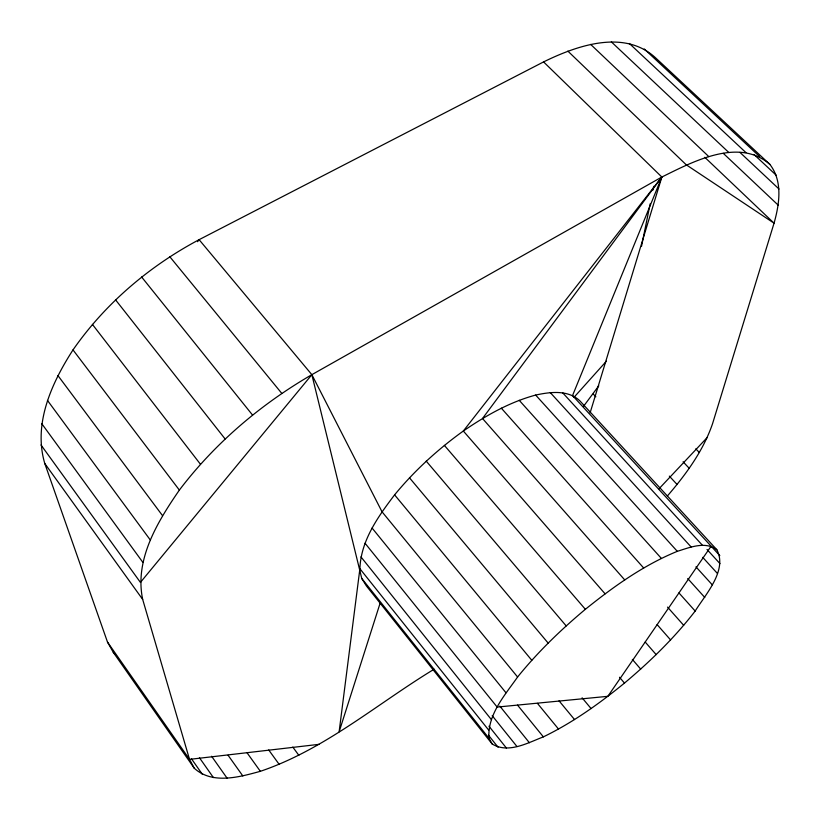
<?xml version="1.0" encoding="UTF-8"?>
<svg xmlns="http://www.w3.org/2000/svg" width="820" height="820" viewBox="0 0 820 820"><rect width="100%" height="100%" fill="white"/><g stroke="black" fill="none" stroke-linecap="round" stroke-linejoin="round"><path stroke-width="1.23" d="M434.118 669.212C376.892 703.96 324.638 749.572 260.35 771.312C239.378 777.063 212.38 784.719 194.278 768.248L113.252 652.289L107.492 642.07L44.792 463.525C32.964 423.704 51.721 382.919 73 349.904C105.237 303.533 149.363 266.121 199.106 239.676L543.578 61.91C577.044 45.489 624.491 28.823 655.816 58.046L769.795 164.308C782.977 181.159 779.451 204.057 774.049 223.183L712.559 423.673C703.242 450.867 685.95 474.431 667.357 496.018M380.029 603.458L339.121 731.829L359.898 568.721C360.841 540.564 378.204 516.477 394.594 494.86C414.541 470.618 437.849 449.309 463.331 431.023C485.583 415.74 509.435 402.148 535.655 395.066C550.23 391.909 567.952 389.633 579.812 400.785L716.864 549.769C727.688 570.464 705.405 594.49 695.175 611.054C674.563 637.765 650.28 661.432 624.481 683.08C599.338 703.642 572.668 722.656 543.363 736.872C527.772 742.828 508.246 753.959 492.154 743.966L366.407 585.951L361.763 578.469L311.856 374.668L199.106 239.676L197.548 241.695M769.795 164.308C738.625 137.145 692.726 161.796 661.842 177.028L311.856 374.668C260.873 404.229 215.045 443.056 179.365 490.083C157.624 521.653 134.306 559.445 142.68 599.43L189.522 759.381L194.278 768.248M641.506 246.389L650.157 203.852M652.956 190.086L653.714 186.335M492.154 743.966L488.945 738.215C487.357 714.609 504.925 695.165 517.594 677.002C537.725 652.115 560.818 629.801 585.367 609.301C613.606 586.556 643.567 565.144 677.31 551.327C689.64 547.534 705.22 540.872 716.864 549.769M590.113 412.849L661.842 177.028L543.578 61.91M605.078 593.813L463.331 431.023L661.842 177.028L572.544 395.547L719.816 555.632M583.389 406.515L598.784 385.81M711.053 546.253L607.845 696.323L497.166 707.076L365.023 543.219M661.842 177.028L482.508 418.497L624.717 579.904M574 397.321L606.4 361.189M659.014 488.771L707.188 437.552M318.939 744.355L189.522 759.381L107.492 642.07M113.252 652.289L115.046 653.806M644.264 48.974L759.668 156.63M753.939 154.426L776.232 175.244M629.35 43.48L745.954 152.612M739.937 152.387L779 189.02M611.351 41.881L728.867 152.54M723.291 153.34L778.211 205.164M590.666 44.403L708.798 156.599M704.8 157.296L774.049 223.183L686.237 164.799L567.86 51.106M695.821 448.827L699.327 452.537M683.08 461.762L689.21 468.302M593.249 394.01L595.843 396.808M669.325 476.112L677.105 484.507M707.014 549.482L719.96 563.606M562.633 392.749L702.422 545.269M702.719 557.354L717.397 573.436M550.251 392.554L691.106 546.94M695.965 566.856L712.272 584.814M535.655 395.066L677.31 551.327M687.724 578.541L704.79 597.462M519.203 400.293L661.361 558.389M678.95 592.922L695.175 611.054M501.317 408.165L643.659 567.983M667.531 607.107L683.685 625.311M657.117 624.604L670.586 639.928M645.237 642.07L656.154 654.616M632.353 659.413L640.686 669.089M444.378 445.383L585.367 609.301M619.51 677.258L624.481 683.08M426.246 461.137L566.179 625.885M409.477 477.804L548.139 643.064M582.108 697.82L591.087 708.572M394.594 494.86L531.78 660.274M559.045 700.833L574.543 719.57M517.594 677.002L382.017 511.772L311.856 374.668L140.425 582.405L41 444.963M537.438 703.365L558.522 729.072M169.791 256.711L281.772 393.374M517.522 705.108L543.363 736.872M372.085 528.049L505.96 692.756M499.8 706.092L529.412 742.766M141.614 276.976L252.519 415.033M492.195 715.665L516.989 746.559M360.954 556.893L491.375 719.611M488.935 726.182L506.442 748.086M359.898 568.721L488.648 730.056M488.494 735.232L498.068 747.245M361.763 578.469L488.945 738.215M115.517 299.782L225.09 438.925M92.404 324.371L200.439 464.233M73 349.904L179.365 490.083M57.892 375.519L162.493 515.595M47.447 400.385L150.275 539.949M292.801 747.082L298.818 755.281M41.82 423.745L142.905 562.428M268.714 749.951L279.148 764.342M44.792 463.525L142.68 599.43M247.015 752.739L260.35 771.312M228.083 755.251L242.833 775.966M211.601 756.255L227.048 778.118M199.455 757.741L213.415 777.606M191.429 758.726L202.355 774.336"/></g></svg>
